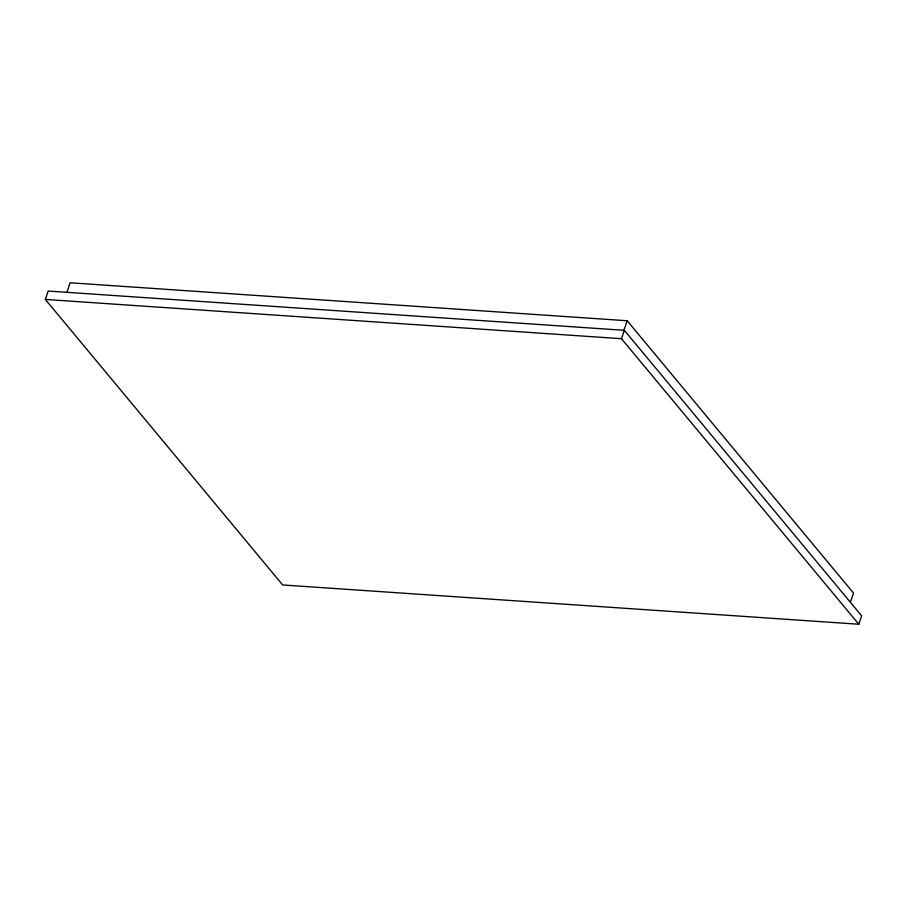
<?xml version="1.0" encoding="UTF-8"?>
<svg xmlns="http://www.w3.org/2000/svg" width="907" height="907" viewBox="0 0 907 907"><rect width="100%" height="100%" fill="white"/><g stroke="black" fill="none" stroke-linecap="round" stroke-linejoin="round"><path stroke-width="1.36" d="M45.35 299.435L48.207 291.045L624.333 330.318L861.65 615.842L858.793 624.231L282.667 584.958L45.35 299.435L621.476 338.708L858.793 624.231M67.016 291.895L70.122 282.769L627.179 320.749L853.521 593.053L850.415 602.18M623.631 331.168L627.179 320.749M621.476 338.708L624.333 330.318"/></g></svg>
